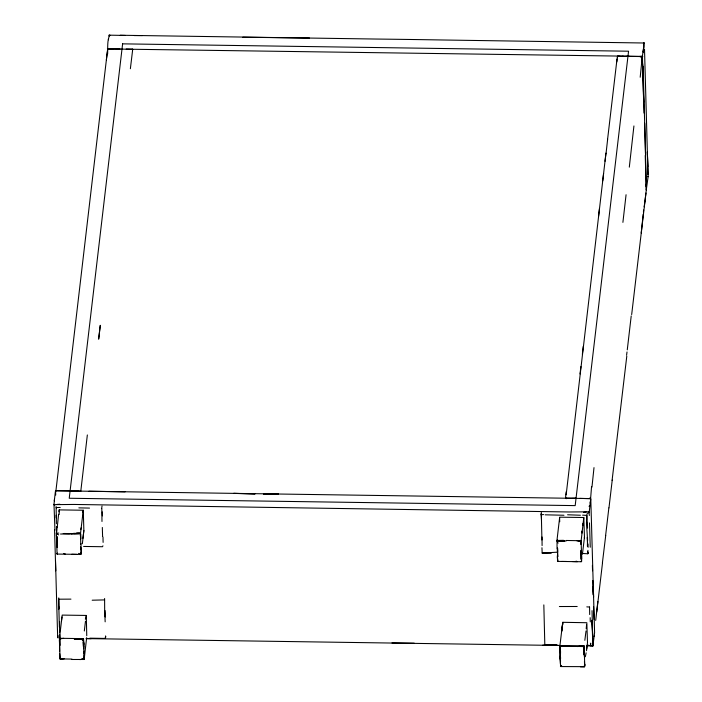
<?xml version="1.0" encoding="UTF-8"?>
<svg xmlns="http://www.w3.org/2000/svg" width="702" height="702" viewBox="0 0 702 702"><rect width="100%" height="100%" fill="white"/><g stroke="black" fill="none" stroke-linecap="round" stroke-linejoin="round"><path stroke-width="1.05" d="M57.213 547.586L57.02 536.635M56.125 506.563L56.406 523.736M587.398 546.253L587.548 537.521M581.098 558.81L580.914 550.377M55.862 491.277L107.66 48.921L639.794 56.371L642.418 56.011L644.296 43.006L443.243 39.996A2792.108 662.688 1.8 0 0 376.386 39.049L120.279 35.249M560.529 653.474L560.547 651.307M71.981 659.485L84.091 659.485L84.152 657.563M566.154 494.84L605.966 153.097L605.036 161.258M101.816 508.459L101.983 521.472M557.212 548.332L557.748 556.809L557.502 548.201M102.931 545.814L102.545 546.726L83.608 546.446M581.081 559.591L581.028 550.956M83.863 644.304L83.398 638.636L59.626 638.293L59.644 651.412M83.775 648.815L83.556 638.618L74.219 638.776L83.222 639.153L83.485 646.524M53.993 504.317L54.949 530.124M584.108 654.475L584.152 646.13L560.547 646.059L560.126 645.577L569.261 645.691M58.766 599.526L58.889 609.125L58.766 597.902M56.932 542.637L57.213 537.855M104.703 616.119L104.607 598.508M542.093 545.586L542.014 536.977M60.021 639.504L60.012 645.305M104.923 638.171L105.44 638.416L105.528 636.003M541.145 513.653L541.523 520.077M648.139 176.544L646.27 189.935M80.993 552.395L80.897 554.413L57.09 554.071L56.371 533.309L58.784 533.081M583.555 646.393L584.152 646.13L583.888 653.834L583.695 649.578M582.976 523.332L582.871 525.359L583.248 524.385M57.248 527.299L58.617 514.206M586.126 652.842L585.345 656.765M59.065 511.784L59.179 509.889L83.275 510.24L83.863 530.484L82.362 543.752M586.205 628.738L586.582 624.683M54.484 499.21L53.984 504.641L74.008 504.448L569.331 511.977L589.25 511.819L590.759 498.683L579.782 498.394M591.567 486.539L590.61 498.604M85.477 621.244L84.328 630.966M616.795 61.943L617.321 57.441M584.204 666.198L584.836 664.618M586.547 650.701L587.03 645.919M57.941 635.459L58.055 637.995M560.143 649.929L560.126 645.577L560.012 651.202M109.837 35.1C107.073 39.558 107.854 48.262 107.634 53.993M633.924 125.948L629.308 167.146M643.646 47.446L643.137 51.834M643.313 52.422L643.866 46.393L643.453 43.217L644.296 43.006L643.515 43.059M617.286 57.125L617.488 56.239L639.487 56.529L641.637 57.055L642.286 56.608L640.189 77.238M57.415 554.045L57.143 553.527M631.221 315.9L627.272 349.842M59.573 621.577L59.609 632.344M591.953 487.153L594.006 467.629M80.818 490.97L87.346 434.959M556.923 540.759L559.687 517.172L583.792 517.523L581.291 539.531L580.624 541.11M107.581 49.71L107.66 48.921L107.608 50.026M641.216 233.055L643.199 214.189M643.418 212.101L643.637 210.003M587.346 645.893L592.9 645.91L594.594 632.704L590.803 499.148M64.207 658.818L60.118 659.266L59.398 640.435L59.626 638.293L60.039 638.767M595.708 620.41L597.858 601.509M76.913 639.083L76.974 638.495L74.201 638.855L83.336 639.531L84.056 654.062M562.855 622.305L561.688 631.238L562.855 622.305L586.819 622.727L587.495 642.584L586.705 648.859M106.371 59.942L107.441 51.474M622.902 222.367L626.07 194.735M100.228 325.298L98.657 339.163L100.307 325.526M566.189 491.76L565.47 498.148L566.268 498.727M606.098 152.992L607.634 139.286M582.353 354.37L583.265 346.376M598.552 216.427L599.473 208.433M631.677 314.557L646.244 190.47L646.094 184.091M86.75 635.758L86.302 615.443L62.206 615.092L59.442 638.39L59.609 645.875M130.37 68.726L132.573 50.5M82.906 512.127L83.275 510.24L80.528 533.415L72.166 533.599M82.941 538.329L83.863 530.484M102.027 506.054L101.693 508.204M84.53 656.309L86.653 637.653M607.563 139.514L617.023 58.994M562.486 624.332L559.906 645.805L560.407 663.776M582.414 554.238L584.468 537.346L583.792 517.523M584.836 640.338L586.021 630.993M590.847 643.348L590.531 645.471L586.793 645.436M605.615 535.529L608.853 507.941M596.735 611.995L602.544 562.574M608.976 507.836L612.232 480.089M626.798 356.098L612.091 480.352M605.729 535.424L602.404 562.837M602.711 180.844L603.588 173.517M580.027 373.964L580.905 366.628M644.98 200.974L645.954 193.032M541.926 539.987L541.295 512.442M56.414 533.002L57.248 526.465M61.416 621.393L61.978 617.049M543.831 604.896L544.813 644.585M626.596 355.159L627.009 351.974M586.995 513.882L586.46 523.034L587.609 540.593M557.449 560.6L557.95 561.398L581.116 561.732L581.195 561.188M584.722 665.987L584.898 664.759M84.231 658.511L84.091 659.485L83.986 651.184M391.979 642.944L414.241 643.19M105.44 638.416L105.774 636.284M108.415 39.768L108.599 38.601M644.138 206.8L644.962 201.465M56.651 543.129L57.011 540.917M80.3 535.731L80.669 533.81L80.827 538.89M590.119 503.123L590.505 501.105M80.879 529.396L81.221 527.72M580.835 544.506L581.221 542.672M54.3 500.859L55.361 491.725L55.581 490.795L56.309 490.777M593.111 644.998L592.9 645.91L590.136 645.831M85.354 619.243L86.302 615.443M108.889 36.048L109.126 35.161L125.202 35.451M57.09 554.071L57.362 553.097M582.002 553.448L587.802 553.773L588.065 552.851M132.388 49.649L132.573 49.193L126.202 49.061M584.248 537.846L584.468 537.346M645.559 154.975L643.12 66.857M581.037 543.445L581.098 540.909L580.607 540.724L566.224 540.47M589.557 606.932L589.698 614.531M587.802 553.773L587.916 550.359M565.83 497.639L565.47 498.148L575.973 498.271L571.656 498.473M60.188 658.669L60.591 658.107M83.047 639.11L83.398 638.636L82.336 640.417M80.019 533.906L80.397 533.476L73.921 533.327L71.209 533.941L60.521 534.02M589.039 506.37L589.943 505.361M71.209 533.941L80.397 533.476M584.678 666.654L560.652 666.558L560.143 658.695M564.382 540.777L556.914 540.461L557.476 540.084M587.574 513.285L589.294 512.302M581.116 561.732L581.651 561.442L581.563 552.983M560.407 666.128L561.635 665.636M131.844 49.447L132.573 49.193L132.739 49.86M560.591 661.266L560.214 658.169L560.758 658.02M79.844 659.599L84.012 659.064M577.509 646.568L582.888 645.884M575.096 561.521L576.675 561.214M79.44 532.721L76.264 533.309L78.054 533.415M80.669 553.588L81.265 553.053L81.09 548.078M57.503 533.581L56.511 533.757L58.696 534.871M59.538 638.96L63.628 638.302M541.953 547.744L542.163 553.062L551.21 553.255M583.494 512.363L586.267 512.048M557.809 552.158L542.163 553.062M543.559 514.566L541.005 514.733M56.959 504.431L59.837 504.238M92.173 600.21L104.335 599.912M560.064 646.244L569.164 646.34M545.094 514.82L563.96 515.25M107.397 48.736L110.495 48.754M577.193 606.493L559.38 606.528M556.914 540.461L563.566 540.329M70.946 599.131L58.67 599.192M60.214 507.467L56.125 507.537L56.572 507.862M566.154 540.988L557.037 541.251L556.87 540.593L564.39 540.873M557.019 644.752L544.743 644.506M81.765 658.897L83.959 658.88L84.126 655.308M89.83 638.171L104.94 638.425M79.15 490.952L57.362 490.724M134.24 35.574L142.427 35.574M561.705 561.46L566.742 561.477M120.165 48.964L112.232 48.859M242.804 37.224L309.521 38.048M588.873 498.552L58.564 490.812L55.581 490.795L55.704 495.059M125.07 491.821L88.9 491.251M71.235 491.181L80.721 491.444M89.523 508.09L78.852 507.862M63.996 533.485L70.165 533.573M86.03 638.592L91.155 638.671M86.443 638.601L559.748 645.489L542.778 645.138M59.714 653.702L60.091 658.897L71.964 659.09M580.449 666.821L584.45 666.9L584.757 665.891L584.187 648.051M567.593 514.777L580.396 515.233M63.206 533.546L69.516 533.687M73.719 533.774L78.966 533.88M581.484 646.191L560.582 645.901L560.02 645.375M625.877 56.327L629.905 56.423M579.852 646.489L583.871 646.595M572.411 561.556L577.413 561.688M71.806 554.273L76.816 554.404M617.488 56.239L620.287 56.344M108.248 48.815L113.347 49.061M586.802 606.87L589.417 607.028M70.261 490.909L72.28 491.031M621.963 56.274L623.841 56.397M582.607 515.136L586.793 515.417L587.065 520.621M647.349 176.579L648.139 176.65L647.358 151.755L647.788 166.62M578.738 540.654L581.098 540.909L581.502 553.22M589.145 498.534L589.952 498.639M576.877 540.794L581.116 541.716L581.098 540.909M587.934 645.261L588.952 645.471M60.495 658.186L60.091 658.467M63.566 553.518L65.277 553.966M639.794 56.371L641.909 57.081L642.821 56.625M57.011 533.573L56.371 533.309L56.529 534.213M82.862 658.669L84.143 659.196M78.633 553.404L80.897 554.413L81.204 553.281L80.967 543.602M588.373 512.074L589.066 512.425L589.338 515.514M109.126 35.161L109.872 35.609M589.75 497.981L590.496 498.508M560.696 666.005L560.652 666.558M583.66 645.612L584.257 646.753M80.002 533.924L80.554 534.547L80.756 544.269M53.984 504.641L54.747 505.528M558.108 543.146L557.037 541.251L557.046 548.165M642.418 56.011L643.383 91.751M580.607 540.724L580.844 541.391M560.608 665.75L560.433 664.636M557.441 559.985L557.581 560.547L557.335 556.967M56.906 538.75L56.388 535.143M592.637 642.505L593.146 645.033M587.732 551.763L587.943 553.536M557.3 555.808L557.95 561.398M581.73 531.107L581.958 533.125M59.609 635.336L59.872 637.767L59.661 634.204M642.286 56.608L644.024 113.083M642.014 58.099L642.9 67.304M587.153 537.635L587.6 543.559M583.722 649.482L583.985 653.816M584.45 661.486L584.591 664.101M584.187 650.219L584.283 652.14M560.108 656.063L560.214 658.169M592.681 635.047L591.944 620.217L592.9 645.91L592.032 610.652M593.576 606.493L594.067 619.489M83.196 642.295L83.398 646.542M104.791 613.074L105.16 621.832M590.25 547.227L589.513 522.911M557.599 548.227L557.73 551.491M102.325 527.483L102.589 536.477M57.231 544.199L56.985 536.933M594.103 635.907L594.12 636.416M102.238 511.863L102.369 515.909M59.389 627.14L58.819 606.809M559.573 517.567L559.722 521.744M559.95 651.781L560.187 658.809M593.287 586.811L593.62 597.121M105.072 610.591L105.274 617.005M643.427 92.164L643.725 102.141M587.363 521.656L587.556 528.062M56.476 526.737L56.66 532.642M644.515 49.342L647.99 174.666M645.243 155.467L646.13 186.758M592.391 565.391L592.549 570.796M592.83 580.528L593.234 594.594M593.006 586.74L593.243 595.059M590.163 617.663L590.285 621.884M590.47 643.243L590.531 645.471M54.563 529.913L55.765 570.858M57.669 637.583L55.502 560.512M646.437 190.268L644.69 123.236M562.6 622.797L562.653 624.85M102.975 537.012L103.115 542.392M56.16 515.242L56.221 517.83M584.099 646.094L584.266 656.098M588.048 544.076L588.109 547.314M581.598 555.528L581.668 558.959M80.616 546.876L80.66 548.982M83.775 642.663L83.801 647.139M59.179 509.889L59.205 514.461M122.613 43.849L69.235 498.253L575.184 505.615L628.562 51.211L122.613 43.849M278.264 494.006L263.417 493.918L278.273 494.05M254.931 493.848L233.705 493.401L254.931 493.848"/></g></svg>
